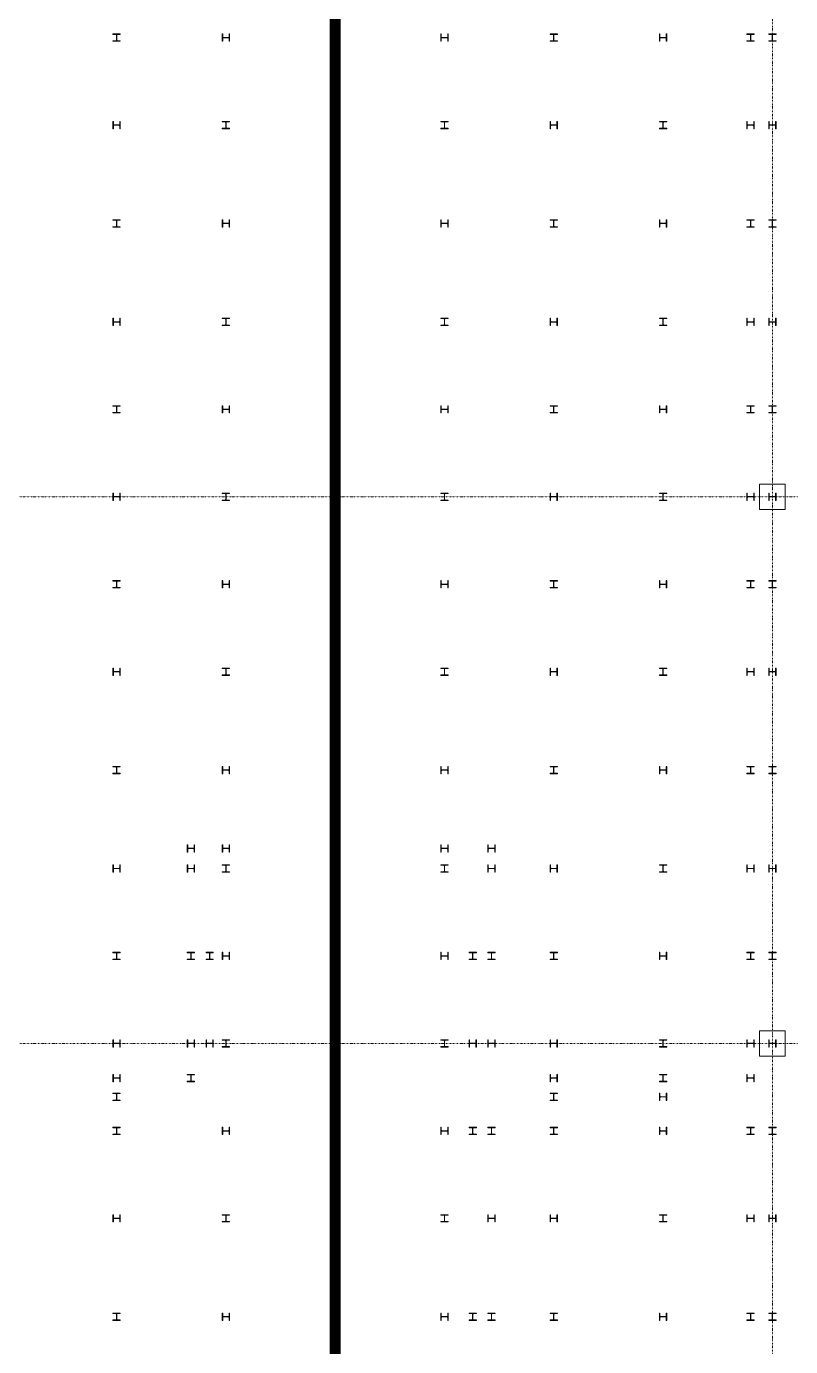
# Model space of a CAD drawing. Extents: x -32000 to 290600, y -111057 to 131250.
# Drawn here: x 130725 to 151700, y 6681 to 42908 of the extents above; entities that cross this region are included whole.
import ezdxf

# ---------------------------------------------------------------- set-up
doc = ezdxf.new("R2010")
doc.units = 0
doc.header["$LTSCALE"] = 5
doc.linetypes.add('DIVIDE', pattern=[1.25, 0.5, -0.25, 0, -0.25, 0, -0.25])
doc.linetypes.add('H12PL2$0$JJP_三點線', pattern=[0.9, 0.3, -0.15, 0, -0.15, 0, -0.15, 0, -0.15])
for name, color, linetype in [('area code', 5, 'Continuous'), ('H12PL2$0$S-COL', 252, 'Continuous'), ('H12PL2$0$S-GRID', 252, 'Continuous')]:
    doc.layers.add(name, color=color, linetype=linetype)

# ---------------------------------------------------------------- blocks, each defined once
blk = doc.blocks.new('H12PL2')
at = {"layer": 'H12PL2$0$S-COL', "lineweight": 0, "flags": 128}
for points in [[(133300, 42500), (133300, 42512), (133217, 42512, -0.41421356), (133204, 42525), (133204, 42675, -0.41421356), (133217, 42688), (133300, 42688), (133300, 42700), (133100, 42700), (133100, 42688), (133183, 42688, -0.41421356), (133196, 42675), (133196, 42525, -0.41421356), (133183, 42512), (133100, 42512), (133100, 42500)], [(136300, 42700), (136288, 42700), (136288, 42617, -0.41421356), (136275, 42604), (136125, 42604, -0.41421356), (136112, 42617), (136112, 42700), (136100, 42700), (136100, 42500), (136112, 42500), (136112, 42583, -0.41421356), (136125, 42596), (136275, 42596, -0.41421356), (136288, 42583), (136288, 42500), (136300, 42500)], [(139300, 42500), (139300, 42512), (139217, 42512, -0.41421356), (139204, 42525), (139204, 42675, -0.41421356), (139217, 42688), (139300, 42688), (139300, 42700), (139100, 42700), (139100, 42688), (139183, 42688, -0.41421356), (139196, 42675), (139196, 42525, -0.41421356), (139183, 42512), (139100, 42512), (139100, 42500)], [(142100, 42700), (142112, 42700), (142112, 42617, 0.41421356), (142125, 42604), (142275, 42604, 0.41421356), (142288, 42617), (142288, 42700), (142300, 42700), (142300, 42500), (142288, 42500), (142288, 42583, 0.41421356), (142275, 42596), (142125, 42596, 0.41421356), (142112, 42583), (142112, 42500), (142100, 42500)], [(145100, 42500), (145100, 42512), (145183, 42512, 0.41421356), (145196, 42525), (145196, 42675, 0.41421356), (145183, 42688), (145100, 42688), (145100, 42700), (145300, 42700), (145300, 42688), (145217, 42688, 0.41421356), (145204, 42675), (145204, 42525, 0.41421356), (145217, 42512), (145300, 42512), (145300, 42500)], [(148100, 42700), (148112, 42700), (148112, 42617, 0.41421356), (148125, 42604), (148275, 42604, 0.41421356), (148288, 42617), (148288, 42700), (148300, 42700), (148300, 42500), (148288, 42500), (148288, 42583, 0.41421356), (148275, 42596), (148125, 42596, 0.41421356), (148112, 42583), (148112, 42500), (148100, 42500)], [(150500, 42500), (150500, 42512), (150583, 42512, 0.41421356), (150596, 42525), (150596, 42675, 0.41421356), (150583, 42688), (150500, 42688), (150500, 42700), (150700, 42700), (150700, 42688), (150617, 42688, 0.41421356), (150604, 42675), (150604, 42525, 0.41421356), (150617, 42512), (150700, 42512), (150700, 42500)], [(151100, 42500), (151100, 42512), (151183, 42512, 0.41421356), (151196, 42525), (151196, 42675, 0.41421356), (151183, 42688), (151100, 42688), (151100, 42700), (151300, 42700), (151300, 42688), (151217, 42688, 0.41421356), (151204, 42675), (151204, 42525, 0.41421356), (151217, 42512), (151300, 42512), (151300, 42500)], [(133300, 40300), (133288, 40300), (133288, 40217, -0.41421356), (133275, 40204), (133125, 40204, -0.41421356), (133112, 40217), (133112, 40300), (133100, 40300), (133100, 40100), (133112, 40100), (133112, 40183, -0.41421356), (133125, 40196), (133275, 40196, -0.41421356), (133288, 40183), (133288, 40100), (133300, 40100)], [(136300, 40100), (136300, 40112), (136217, 40112, -0.41421356), (136204, 40125), (136204, 40275, -0.41421356), (136217, 40288), (136300, 40288), (136300, 40300), (136100, 40300), (136100, 40288), (136183, 40288, -0.41421356), (136196, 40275), (136196, 40125, -0.41421356), (136183, 40112), (136100, 40112), (136100, 40100)], [(139300, 40300), (139288, 40300), (139288, 40217, -0.41421356), (139275, 40204), (139125, 40204, -0.41421356), (139112, 40217), (139112, 40300), (139100, 40300), (139100, 40100), (139112, 40100), (139112, 40183, -0.41421356), (139125, 40196), (139275, 40196, -0.41421356), (139288, 40183), (139288, 40100), (139300, 40100)], [(142100, 40100), (142100, 40112), (142183, 40112, 0.41421356), (142196, 40125), (142196, 40275, 0.41421356), (142183, 40288), (142100, 40288), (142100, 40300), (142300, 40300), (142300, 40288), (142217, 40288, 0.41421356), (142204, 40275), (142204, 40125, 0.41421356), (142217, 40112), (142300, 40112), (142300, 40100)], [(145100, 40300), (145112, 40300), (145112, 40217, 0.41421356), (145125, 40204), (145275, 40204, 0.41421356), (145288, 40217), (145288, 40300), (145300, 40300), (145300, 40100), (145288, 40100), (145288, 40183, 0.41421356), (145275, 40196), (145125, 40196, 0.41421356), (145112, 40183), (145112, 40100), (145100, 40100)], [(148100, 40100), (148100, 40112), (148183, 40112, 0.41421356), (148196, 40125), (148196, 40275, 0.41421356), (148183, 40288), (148100, 40288), (148100, 40300), (148300, 40300), (148300, 40288), (148217, 40288, 0.41421356), (148204, 40275), (148204, 40125, 0.41421356), (148217, 40112), (148300, 40112), (148300, 40100)], [(150500, 40300), (150512, 40300), (150512, 40217, 0.41421356), (150525, 40204), (150675, 40204, 0.41421356), (150688, 40217), (150688, 40300), (150700, 40300), (150700, 40100), (150688, 40100), (150688, 40183, 0.41421356), (150675, 40196), (150525, 40196, 0.41421356), (150512, 40183), (150512, 40100), (150500, 40100)], [(151100, 40300), (151112, 40300), (151112, 40217, 0.41421356), (151125, 40204), (151275, 40204, 0.41421356), (151288, 40217), (151288, 40300), (151300, 40300), (151300, 40100), (151288, 40100), (151288, 40183, 0.41421356), (151275, 40196), (151125, 40196, 0.41421356), (151112, 40183), (151112, 40100), (151100, 40100)], [(133300, 37400), (133300, 37412), (133217, 37412, -0.41421356), (133204, 37425), (133204, 37575, -0.41421356), (133217, 37588), (133300, 37588), (133300, 37600), (133100, 37600), (133100, 37588), (133183, 37588, -0.41421356), (133196, 37575), (133196, 37425, -0.41421356), (133183, 37412), (133100, 37412), (133100, 37400)], [(136300, 37600), (136288, 37600), (136288, 37517, -0.41421356), (136275, 37504), (136125, 37504, -0.41421356), (136112, 37517), (136112, 37600), (136100, 37600), (136100, 37400), (136112, 37400), (136112, 37483, -0.41421356), (136125, 37496), (136275, 37496, -0.41421356), (136288, 37483), (136288, 37400), (136300, 37400)], [(139300, 37400), (139300, 37412), (139217, 37412, -0.41421356), (139204, 37425), (139204, 37575, -0.41421356), (139217, 37588), (139300, 37588), (139300, 37600), (139100, 37600), (139100, 37588), (139183, 37588, -0.41421356), (139196, 37575), (139196, 37425, -0.41421356), (139183, 37412), (139100, 37412), (139100, 37400)], [(142100, 37600), (142112, 37600), (142112, 37517, 0.41421356), (142125, 37504), (142275, 37504, 0.41421356), (142288, 37517), (142288, 37600), (142300, 37600), (142300, 37400), (142288, 37400), (142288, 37483, 0.41421356), (142275, 37496), (142125, 37496, 0.41421356), (142112, 37483), (142112, 37400), (142100, 37400)], [(145100, 37400), (145100, 37412), (145183, 37412, 0.41421356), (145196, 37425), (145196, 37575, 0.41421356), (145183, 37588), (145100, 37588), (145100, 37600), (145300, 37600), (145300, 37588), (145217, 37588, 0.41421356), (145204, 37575), (145204, 37425, 0.41421356), (145217, 37412), (145300, 37412), (145300, 37400)], [(148100, 37600), (148112, 37600), (148112, 37517, 0.41421356), (148125, 37504), (148275, 37504, 0.41421356), (148288, 37517), (148288, 37600), (148300, 37600), (148300, 37400), (148288, 37400), (148288, 37483, 0.41421356), (148275, 37496), (148125, 37496, 0.41421356), (148112, 37483), (148112, 37400), (148100, 37400)], [(150500, 37400), (150500, 37412), (150583, 37412, 0.41421356), (150596, 37425), (150596, 37575, 0.41421356), (150583, 37588), (150500, 37588), (150500, 37600), (150700, 37600), (150700, 37588), (150617, 37588, 0.41421356), (150604, 37575), (150604, 37425, 0.41421356), (150617, 37412), (150700, 37412), (150700, 37400)], [(151100, 37400), (151100, 37412), (151183, 37412, 0.41421356), (151196, 37425), (151196, 37575, 0.41421356), (151183, 37588), (151100, 37588), (151100, 37600), (151300, 37600), (151300, 37588), (151217, 37588, 0.41421356), (151204, 37575), (151204, 37425, 0.41421356), (151217, 37412), (151300, 37412), (151300, 37400)], [(133300, 34900), (133288, 34900), (133288, 34817, -0.41421356), (133275, 34804), (133125, 34804, -0.41421356), (133112, 34817), (133112, 34900), (133100, 34900), (133100, 34700), (133112, 34700), (133112, 34783, -0.41421356), (133125, 34796), (133275, 34796, -0.41421356), (133288, 34783), (133288, 34700), (133300, 34700)], [(136300, 34700), (136300, 34712), (136217, 34712, -0.41421356), (136204, 34725), (136204, 34875, -0.41421356), (136217, 34888), (136300, 34888), (136300, 34900), (136100, 34900), (136100, 34888), (136183, 34888, -0.41421356), (136196, 34875), (136196, 34725, -0.41421356), (136183, 34712), (136100, 34712), (136100, 34700)], [(139300, 34900), (139288, 34900), (139288, 34817, -0.41421356), (139275, 34804), (139125, 34804, -0.41421356), (139112, 34817), (139112, 34900), (139100, 34900), (139100, 34700), (139112, 34700), (139112, 34783, -0.41421356), (139125, 34796), (139275, 34796, -0.41421356), (139288, 34783), (139288, 34700), (139300, 34700)], [(142100, 34700), (142100, 34712), (142183, 34712, 0.41421356), (142196, 34725), (142196, 34875, 0.41421356), (142183, 34888), (142100, 34888), (142100, 34900), (142300, 34900), (142300, 34888), (142217, 34888, 0.41421356), (142204, 34875), (142204, 34725, 0.41421356), (142217, 34712), (142300, 34712), (142300, 34700)], [(145100, 34900), (145112, 34900), (145112, 34817, 0.41421356), (145125, 34804), (145275, 34804, 0.41421356), (145288, 34817), (145288, 34900), (145300, 34900), (145300, 34700), (145288, 34700), (145288, 34783, 0.41421356), (145275, 34796), (145125, 34796, 0.41421356), (145112, 34783), (145112, 34700), (145100, 34700)], [(148100, 34700), (148100, 34712), (148183, 34712, 0.41421356), (148196, 34725), (148196, 34875, 0.41421356), (148183, 34888), (148100, 34888), (148100, 34900), (148300, 34900), (148300, 34888), (148217, 34888, 0.41421356), (148204, 34875), (148204, 34725, 0.41421356), (148217, 34712), (148300, 34712), (148300, 34700)], [(150500, 34900), (150512, 34900), (150512, 34817, 0.41421356), (150525, 34804), (150675, 34804, 0.41421356), (150688, 34817), (150688, 34900), (150700, 34900), (150700, 34700), (150688, 34700), (150688, 34783, 0.41421356), (150675, 34796), (150525, 34796, 0.41421356), (150512, 34783), (150512, 34700), (150500, 34700)], [(151100, 34900), (151112, 34900), (151112, 34817, 0.41421356), (151125, 34804), (151275, 34804, 0.41421356), (151288, 34817), (151288, 34900), (151300, 34900), (151300, 34700), (151288, 34700), (151288, 34783, 0.41421356), (151275, 34796), (151125, 34796, 0.41421356), (151112, 34783), (151112, 34700), (151100, 34700)], [(133300, 32300), (133300, 32312), (133217, 32312, -0.41421356), (133204, 32325), (133204, 32475, -0.41421356), (133217, 32488), (133300, 32488), (133300, 32500), (133100, 32500), (133100, 32488), (133183, 32488, -0.41421356), (133196, 32475), (133196, 32325, -0.41421356), (133183, 32312), (133100, 32312), (133100, 32300)], [(136300, 32500), (136288, 32500), (136288, 32417, -0.41421356), (136275, 32404), (136125, 32404, -0.41421356), (136112, 32417), (136112, 32500), (136100, 32500), (136100, 32300), (136112, 32300), (136112, 32383, -0.41421356), (136125, 32396), (136275, 32396, -0.41421356), (136288, 32383), (136288, 32300), (136300, 32300)], [(139300, 32300), (139300, 32312), (139217, 32312, -0.41421356), (139204, 32325), (139204, 32475, -0.41421356), (139217, 32488), (139300, 32488), (139300, 32500), (139100, 32500), (139100, 32488), (139183, 32488, -0.41421356), (139196, 32475), (139196, 32325, -0.41421356), (139183, 32312), (139100, 32312), (139100, 32300)], [(142100, 32500), (142112, 32500), (142112, 32417, 0.41421356), (142125, 32404), (142275, 32404, 0.41421356), (142288, 32417), (142288, 32500), (142300, 32500), (142300, 32300), (142288, 32300), (142288, 32383, 0.41421356), (142275, 32396), (142125, 32396, 0.41421356), (142112, 32383), (142112, 32300), (142100, 32300)], [(145100, 32300), (145100, 32312), (145183, 32312, 0.41421356), (145196, 32325), (145196, 32475, 0.41421356), (145183, 32488), (145100, 32488), (145100, 32500), (145300, 32500), (145300, 32488), (145217, 32488, 0.41421356), (145204, 32475), (145204, 32325, 0.41421356), (145217, 32312), (145300, 32312), (145300, 32300)], [(148100, 32500), (148112, 32500), (148112, 32417, 0.41421356), (148125, 32404), (148275, 32404, 0.41421356), (148288, 32417), (148288, 32500), (148300, 32500), (148300, 32300), (148288, 32300), (148288, 32383, 0.41421356), (148275, 32396), (148125, 32396, 0.41421356), (148112, 32383), (148112, 32300), (148100, 32300)], [(150500, 32300), (150500, 32312), (150583, 32312, 0.41421356), (150596, 32325), (150596, 32475, 0.41421356), (150583, 32488), (150500, 32488), (150500, 32500), (150700, 32500), (150700, 32488), (150617, 32488, 0.41421356), (150604, 32475), (150604, 32325, 0.41421356), (150617, 32312), (150700, 32312), (150700, 32300)], [(151100, 32300), (151100, 32312), (151183, 32312, 0.41421356), (151196, 32325), (151196, 32475, 0.41421356), (151183, 32488), (151100, 32488), (151100, 32500), (151300, 32500), (151300, 32488), (151217, 32488, 0.41421356), (151204, 32475), (151204, 32325, 0.41421356), (151217, 32312), (151300, 32312), (151300, 32300)], [(133300, 30100), (133288, 30100), (133288, 30017, -0.41421356), (133275, 30004), (133125, 30004, -0.41421356), (133112, 30017), (133112, 30100), (133100, 30100), (133100, 29900), (133112, 29900), (133112, 29983, -0.41421356), (133125, 29996), (133275, 29996, -0.41421356), (133288, 29983), (133288, 29900), (133300, 29900)], [(136300, 29900), (136300, 29912), (136217, 29912, -0.41421356), (136204, 29925), (136204, 30075, -0.41421356), (136217, 30088), (136300, 30088), (136300, 30100), (136100, 30100), (136100, 30088), (136183, 30088, -0.41421356), (136196, 30075), (136196, 29925, -0.41421356), (136183, 29912), (136100, 29912), (136100, 29900)], [(139300, 30100), (139288, 30100), (139288, 30017, -0.41421356), (139275, 30004), (139125, 30004, -0.41421356), (139112, 30017), (139112, 30100), (139100, 30100), (139100, 29900), (139112, 29900), (139112, 29983, -0.41421356), (139125, 29996), (139275, 29996, -0.41421356), (139288, 29983), (139288, 29900), (139300, 29900)], [(142100, 29900), (142100, 29912), (142183, 29912, 0.41421356), (142196, 29925), (142196, 30075, 0.41421356), (142183, 30088), (142100, 30088), (142100, 30100), (142300, 30100), (142300, 30088), (142217, 30088, 0.41421356), (142204, 30075), (142204, 29925, 0.41421356), (142217, 29912), (142300, 29912), (142300, 29900)], [(145100, 30100), (145112, 30100), (145112, 30017, 0.41421356), (145125, 30004), (145275, 30004, 0.41421356), (145288, 30017), (145288, 30100), (145300, 30100), (145300, 29900), (145288, 29900), (145288, 29983, 0.41421356), (145275, 29996), (145125, 29996, 0.41421356), (145112, 29983), (145112, 29900), (145100, 29900)], [(148100, 29900), (148100, 29912), (148183, 29912, 0.41421356), (148196, 29925), (148196, 30075, 0.41421356), (148183, 30088), (148100, 30088), (148100, 30100), (148300, 30100), (148300, 30088), (148217, 30088, 0.41421356), (148204, 30075), (148204, 29925, 0.41421356), (148217, 29912), (148300, 29912), (148300, 29900)], [(150500, 30100), (150512, 30100), (150512, 30017, 0.41421356), (150525, 30004), (150675, 30004, 0.41421356), (150688, 30017), (150688, 30100), (150700, 30100), (150700, 29900), (150688, 29900), (150688, 29983, 0.41421356), (150675, 29996), (150525, 29996, 0.41421356), (150512, 29983), (150512, 29900), (150500, 29900)], [(151100, 30100), (151112, 30100), (151112, 30017, 0.41421356), (151125, 30004), (151275, 30004, 0.41421356), (151288, 30017), (151288, 30100), (151300, 30100), (151300, 29900), (151288, 29900), (151288, 29983, 0.41421356), (151275, 29996), (151125, 29996, 0.41421356), (151112, 29983), (151112, 29900), (151100, 29900)], [(133300, 27500), (133300, 27512), (133217, 27512, -0.41421356), (133204, 27525), (133204, 27675, -0.41421356), (133217, 27688), (133300, 27688), (133300, 27700), (133100, 27700), (133100, 27688), (133183, 27688, -0.41421356), (133196, 27675), (133196, 27525, -0.41421356), (133183, 27512), (133100, 27512), (133100, 27500)], [(136300, 27700), (136288, 27700), (136288, 27617, -0.41421356), (136275, 27604), (136125, 27604, -0.41421356), (136112, 27617), (136112, 27700), (136100, 27700), (136100, 27500), (136112, 27500), (136112, 27583, -0.41421356), (136125, 27596), (136275, 27596, -0.41421356), (136288, 27583), (136288, 27500), (136300, 27500)], [(139300, 27500), (139300, 27512), (139217, 27512, -0.41421356), (139204, 27525), (139204, 27675, -0.41421356), (139217, 27688), (139300, 27688), (139300, 27700), (139100, 27700), (139100, 27688), (139183, 27688, -0.41421356), (139196, 27675), (139196, 27525, -0.41421356), (139183, 27512), (139100, 27512), (139100, 27500)], [(142100, 27700), (142112, 27700), (142112, 27617, 0.41421356), (142125, 27604), (142275, 27604, 0.41421356), (142288, 27617), (142288, 27700), (142300, 27700), (142300, 27500), (142288, 27500), (142288, 27583, 0.41421356), (142275, 27596), (142125, 27596, 0.41421356), (142112, 27583), (142112, 27500), (142100, 27500)], [(145100, 27500), (145100, 27512), (145183, 27512, 0.41421356), (145196, 27525), (145196, 27675, 0.41421356), (145183, 27688), (145100, 27688), (145100, 27700), (145300, 27700), (145300, 27688), (145217, 27688, 0.41421356), (145204, 27675), (145204, 27525, 0.41421356), (145217, 27512), (145300, 27512), (145300, 27500)], [(148100, 27700), (148112, 27700), (148112, 27617, 0.41421356), (148125, 27604), (148275, 27604, 0.41421356), (148288, 27617), (148288, 27700), (148300, 27700), (148300, 27500), (148288, 27500), (148288, 27583, 0.41421356), (148275, 27596), (148125, 27596, 0.41421356), (148112, 27583), (148112, 27500), (148100, 27500)], [(150500, 27500), (150500, 27512), (150583, 27512, 0.41421356), (150596, 27525), (150596, 27675, 0.41421356), (150583, 27688), (150500, 27688), (150500, 27700), (150700, 27700), (150700, 27688), (150617, 27688, 0.41421356), (150604, 27675), (150604, 27525, 0.41421356), (150617, 27512), (150700, 27512), (150700, 27500)], [(151100, 27500), (151100, 27512), (151183, 27512, 0.41421356), (151196, 27525), (151196, 27675, 0.41421356), (151183, 27688), (151100, 27688), (151100, 27700), (151300, 27700), (151300, 27688), (151217, 27688, 0.41421356), (151204, 27675), (151204, 27525, 0.41421356), (151217, 27512), (151300, 27512), (151300, 27500)], [(133300, 25300), (133288, 25300), (133288, 25217, -0.41421356), (133275, 25204), (133125, 25204, -0.41421356), (133112, 25217), (133112, 25300), (133100, 25300), (133100, 25100), (133112, 25100), (133112, 25183, -0.41421356), (133125, 25196), (133275, 25196, -0.41421356), (133288, 25183), (133288, 25100), (133300, 25100)], [(136300, 25100), (136300, 25112), (136217, 25112, -0.41421356), (136204, 25125), (136204, 25275, -0.41421356), (136217, 25288), (136300, 25288), (136300, 25300), (136100, 25300), (136100, 25288), (136183, 25288, -0.41421356), (136196, 25275), (136196, 25125, -0.41421356), (136183, 25112), (136100, 25112), (136100, 25100)], [(139300, 25300), (139288, 25300), (139288, 25217, -0.41421356), (139275, 25204), (139125, 25204, -0.41421356), (139112, 25217), (139112, 25300), (139100, 25300), (139100, 25100), (139112, 25100), (139112, 25183, -0.41421356), (139125, 25196), (139275, 25196, -0.41421356), (139288, 25183), (139288, 25100), (139300, 25100)], [(142100, 25100), (142100, 25112), (142183, 25112, 0.41421356), (142196, 25125), (142196, 25275, 0.41421356), (142183, 25288), (142100, 25288), (142100, 25300), (142300, 25300), (142300, 25288), (142217, 25288, 0.41421356), (142204, 25275), (142204, 25125, 0.41421356), (142217, 25112), (142300, 25112), (142300, 25100)], [(145100, 25300), (145112, 25300), (145112, 25217, 0.41421356), (145125, 25204), (145275, 25204, 0.41421356), (145288, 25217), (145288, 25300), (145300, 25300), (145300, 25100), (145288, 25100), (145288, 25183, 0.41421356), (145275, 25196), (145125, 25196, 0.41421356), (145112, 25183), (145112, 25100), (145100, 25100)], [(148100, 25100), (148100, 25112), (148183, 25112, 0.41421356), (148196, 25125), (148196, 25275, 0.41421356), (148183, 25288), (148100, 25288), (148100, 25300), (148300, 25300), (148300, 25288), (148217, 25288, 0.41421356), (148204, 25275), (148204, 25125, 0.41421356), (148217, 25112), (148300, 25112), (148300, 25100)], [(150500, 25300), (150512, 25300), (150512, 25217, 0.41421356), (150525, 25204), (150675, 25204, 0.41421356), (150688, 25217), (150688, 25300), (150700, 25300), (150700, 25100), (150688, 25100), (150688, 25183, 0.41421356), (150675, 25196), (150525, 25196, 0.41421356), (150512, 25183), (150512, 25100), (150500, 25100)], [(151100, 25300), (151112, 25300), (151112, 25217, 0.41421356), (151125, 25204), (151275, 25204, 0.41421356), (151288, 25217), (151288, 25300), (151300, 25300), (151300, 25100), (151288, 25100), (151288, 25183, 0.41421356), (151275, 25196), (151125, 25196, 0.41421356), (151112, 25183), (151112, 25100), (151100, 25100)], [(133300, 22400), (133300, 22412), (133217, 22412, -0.41421356), (133204, 22425), (133204, 22575, -0.41421356), (133217, 22588), (133300, 22588), (133300, 22600), (133100, 22600), (133100, 22588), (133183, 22588, -0.41421356), (133196, 22575), (133196, 22425, -0.41421356), (133183, 22412), (133100, 22412), (133100, 22400)], [(136300, 22600), (136288, 22600), (136288, 22517, -0.41421356), (136275, 22504), (136125, 22504, -0.41421356), (136112, 22517), (136112, 22600), (136100, 22600), (136100, 22400), (136112, 22400), (136112, 22483, -0.41421356), (136125, 22496), (136275, 22496, -0.41421356), (136288, 22483), (136288, 22400), (136300, 22400)], [(139300, 22400), (139300, 22412), (139217, 22412, -0.41421356), (139204, 22425), (139204, 22575, -0.41421356), (139217, 22588), (139300, 22588), (139300, 22600), (139100, 22600), (139100, 22588), (139183, 22588, -0.41421356), (139196, 22575), (139196, 22425, -0.41421356), (139183, 22412), (139100, 22412), (139100, 22400)], [(142100, 22600), (142112, 22600), (142112, 22517, 0.41421356), (142125, 22504), (142275, 22504, 0.41421356), (142288, 22517), (142288, 22600), (142300, 22600), (142300, 22400), (142288, 22400), (142288, 22483, 0.41421356), (142275, 22496), (142125, 22496, 0.41421356), (142112, 22483), (142112, 22400), (142100, 22400)], [(145100, 22400), (145100, 22412), (145183, 22412, 0.41421356), (145196, 22425), (145196, 22575, 0.41421356), (145183, 22588), (145100, 22588), (145100, 22600), (145300, 22600), (145300, 22588), (145217, 22588, 0.41421356), (145204, 22575), (145204, 22425, 0.41421356), (145217, 22412), (145300, 22412), (145300, 22400)], [(148100, 22600), (148112, 22600), (148112, 22517, 0.41421356), (148125, 22504), (148275, 22504, 0.41421356), (148288, 22517), (148288, 22600), (148300, 22600), (148300, 22400), (148288, 22400), (148288, 22483, 0.41421356), (148275, 22496), (148125, 22496, 0.41421356), (148112, 22483), (148112, 22400), (148100, 22400)], [(150500, 22400), (150500, 22412), (150583, 22412, 0.41421356), (150596, 22425), (150596, 22575, 0.41421356), (150583, 22588), (150500, 22588), (150500, 22600), (150700, 22600), (150700, 22588), (150617, 22588, 0.41421356), (150604, 22575), (150604, 22425, 0.41421356), (150617, 22412), (150700, 22412), (150700, 22400)], [(151100, 22400), (151100, 22412), (151183, 22412, 0.41421356), (151196, 22425), (151196, 22575, 0.41421356), (151183, 22588), (151100, 22588), (151100, 22600), (151300, 22600), (151300, 22588), (151217, 22588, 0.41421356), (151204, 22575), (151204, 22425, 0.41421356), (151217, 22412), (151300, 22412), (151300, 22400)], [(135340, 20450), (135328, 20450), (135328, 20367, -0.41421356), (135315, 20354), (135165, 20354, -0.41421356), (135152, 20367), (135152, 20450), (135140, 20450), (135140, 20250), (135152, 20250), (135152, 20333, -0.41421356), (135165, 20346), (135315, 20346, -0.41421356), (135328, 20333), (135328, 20250), (135340, 20250)], [(136300, 20450), (136288, 20450), (136288, 20367, -0.41421356), (136275, 20354), (136125, 20354, -0.41421356), (136112, 20367), (136112, 20450), (136100, 20450), (136100, 20250), (136112, 20250), (136112, 20333, -0.41421356), (136125, 20346), (136275, 20346, -0.41421356), (136288, 20333), (136288, 20250), (136300, 20250)], [(139300, 20250), (139300, 20262), (139217, 20262, -0.41421356), (139204, 20275), (139204, 20425, -0.41421356), (139217, 20438), (139300, 20438), (139300, 20450), (139100, 20450), (139100, 20438), (139183, 20438, -0.41421356), (139196, 20425), (139196, 20275, -0.41421356), (139183, 20262), (139100, 20262), (139100, 20250)], [(142100, 20450), (142112, 20450), (142112, 20367, 0.41421356), (142125, 20354), (142275, 20354, 0.41421356), (142288, 20367), (142288, 20450), (142300, 20450), (142300, 20250), (142288, 20250), (142288, 20333, 0.41421356), (142275, 20346), (142125, 20346, 0.41421356), (142112, 20333), (142112, 20250), (142100, 20250)], [(143390, 20450), (143402, 20450), (143402, 20367, 0.41421356), (143415, 20354), (143565, 20354, 0.41421356), (143578, 20367), (143578, 20450), (143590, 20450), (143590, 20250), (143578, 20250), (143578, 20333, 0.41421356), (143565, 20346), (143415, 20346, 0.41421356), (143402, 20333), (143402, 20250), (143390, 20250)], [(133300, 19900), (133288, 19900), (133288, 19817, -0.41421356), (133275, 19804), (133125, 19804, -0.41421356), (133112, 19817), (133112, 19900), (133100, 19900), (133100, 19700), (133112, 19700), (133112, 19783, -0.41421356), (133125, 19796), (133275, 19796, -0.41421356), (133288, 19783), (133288, 19700), (133300, 19700)], [(135340, 19900), (135328, 19900), (135328, 19817, -0.41421356), (135315, 19804), (135165, 19804, -0.41421356), (135152, 19817), (135152, 19900), (135140, 19900), (135140, 19700), (135152, 19700), (135152, 19783, -0.41421356), (135165, 19796), (135315, 19796, -0.41421356), (135328, 19783), (135328, 19700), (135340, 19700)], [(136300, 19700), (136300, 19712), (136217, 19712, -0.41421356), (136204, 19725), (136204, 19875, -0.41421356), (136217, 19888), (136300, 19888), (136300, 19900), (136100, 19900), (136100, 19888), (136183, 19888, -0.41421356), (136196, 19875), (136196, 19725, -0.41421356), (136183, 19712), (136100, 19712), (136100, 19700)], [(139300, 19900), (139288, 19900), (139288, 19817, -0.41421356), (139275, 19804), (139125, 19804, -0.41421356), (139112, 19817), (139112, 19900), (139100, 19900), (139100, 19700), (139112, 19700), (139112, 19783, -0.41421356), (139125, 19796), (139275, 19796, -0.41421356), (139288, 19783), (139288, 19700), (139300, 19700)], [(142100, 19700), (142100, 19712), (142183, 19712, 0.41421356), (142196, 19725), (142196, 19875, 0.41421356), (142183, 19888), (142100, 19888), (142100, 19900), (142300, 19900), (142300, 19888), (142217, 19888, 0.41421356), (142204, 19875), (142204, 19725, 0.41421356), (142217, 19712), (142300, 19712), (142300, 19700)], [(143390, 19900), (143402, 19900), (143402, 19817, 0.41421356), (143415, 19804), (143565, 19804, 0.41421356), (143578, 19817), (143578, 19900), (143590, 19900), (143590, 19700), (143578, 19700), (143578, 19783, 0.41421356), (143565, 19796), (143415, 19796, 0.41421356), (143402, 19783), (143402, 19700), (143390, 19700)], [(145100, 19900), (145112, 19900), (145112, 19817, 0.41421356), (145125, 19804), (145275, 19804, 0.41421356), (145288, 19817), (145288, 19900), (145300, 19900), (145300, 19700), (145288, 19700), (145288, 19783, 0.41421356), (145275, 19796), (145125, 19796, 0.41421356), (145112, 19783), (145112, 19700), (145100, 19700)], [(148100, 19700), (148100, 19712), (148183, 19712, 0.41421356), (148196, 19725), (148196, 19875, 0.41421356), (148183, 19888), (148100, 19888), (148100, 19900), (148300, 19900), (148300, 19888), (148217, 19888, 0.41421356), (148204, 19875), (148204, 19725, 0.41421356), (148217, 19712), (148300, 19712), (148300, 19700)], [(150500, 19900), (150512, 19900), (150512, 19817, 0.41421356), (150525, 19804), (150675, 19804, 0.41421356), (150688, 19817), (150688, 19900), (150700, 19900), (150700, 19700), (150688, 19700), (150688, 19783, 0.41421356), (150675, 19796), (150525, 19796, 0.41421356), (150512, 19783), (150512, 19700), (150500, 19700)], [(151100, 19900), (151112, 19900), (151112, 19817, 0.41421356), (151125, 19804), (151275, 19804, 0.41421356), (151288, 19817), (151288, 19900), (151300, 19900), (151300, 19700), (151288, 19700), (151288, 19783, 0.41421356), (151275, 19796), (151125, 19796, 0.41421356), (151112, 19783), (151112, 19700), (151100, 19700)], [(133300, 17300), (133300, 17312), (133217, 17312, -0.41421356), (133204, 17325), (133204, 17475, -0.41421356), (133217, 17488), (133300, 17488), (133300, 17500), (133100, 17500), (133100, 17488), (133183, 17488, -0.41421356), (133196, 17475), (133196, 17325, -0.41421356), (133183, 17312), (133100, 17312), (133100, 17300)], [(135340, 17300), (135340, 17312), (135257, 17312, -0.41421356), (135244, 17325), (135244, 17475, -0.41421356), (135257, 17488), (135340, 17488), (135340, 17500), (135140, 17500), (135140, 17488), (135223, 17488, -0.41421356), (135236, 17475), (135236, 17325, -0.41421356), (135223, 17312), (135140, 17312), (135140, 17300)], [(135855, 17300), (135855, 17312), (135772, 17312, -0.41421356), (135759, 17325), (135759, 17475, -0.41421356), (135772, 17488), (135855, 17488), (135855, 17500), (135655, 17500), (135655, 17488), (135738, 17488, -0.41421356), (135751, 17475), (135751, 17325, -0.41421356), (135738, 17312), (135655, 17312), (135655, 17300)], [(136300, 17500), (136288, 17500), (136288, 17417, -0.41421356), (136275, 17404), (136125, 17404, -0.41421356), (136112, 17417), (136112, 17500), (136100, 17500), (136100, 17300), (136112, 17300), (136112, 17383, -0.41421356), (136125, 17396), (136275, 17396, -0.41421356), (136288, 17383), (136288, 17300), (136300, 17300)], [(139300, 17300), (139300, 17312), (139217, 17312, -0.41421356), (139204, 17325), (139204, 17475, -0.41421356), (139217, 17488), (139300, 17488), (139300, 17500), (139100, 17500), (139100, 17488), (139183, 17488, -0.41421356), (139196, 17475), (139196, 17325, -0.41421356), (139183, 17312), (139100, 17312), (139100, 17300)], [(142100, 17500), (142112, 17500), (142112, 17417, 0.41421356), (142125, 17404), (142275, 17404, 0.41421356), (142288, 17417), (142288, 17500), (142300, 17500), (142300, 17300), (142288, 17300), (142288, 17383, 0.41421356), (142275, 17396), (142125, 17396, 0.41421356), (142112, 17383), (142112, 17300), (142100, 17300)], [(142875, 17300), (142875, 17312), (142958, 17312, 0.41421356), (142971, 17325), (142971, 17475, 0.41421356), (142958, 17488), (142875, 17488), (142875, 17500), (143075, 17500), (143075, 17488), (142992, 17488, 0.41421356), (142979, 17475), (142979, 17325, 0.41421356), (142992, 17312), (143075, 17312), (143075, 17300)], [(143390, 17300), (143390, 17312), (143473, 17312, 0.41421356), (143486, 17325), (143486, 17475, 0.41421356), (143473, 17488), (143390, 17488), (143390, 17500), (143590, 17500), (143590, 17488), (143507, 17488, 0.41421356), (143494, 17475), (143494, 17325, 0.41421356), (143507, 17312), (143590, 17312), (143590, 17300)], [(145100, 17300), (145100, 17312), (145183, 17312, 0.41421356), (145196, 17325), (145196, 17475, 0.41421356), (145183, 17488), (145100, 17488), (145100, 17500), (145300, 17500), (145300, 17488), (145217, 17488, 0.41421356), (145204, 17475), (145204, 17325, 0.41421356), (145217, 17312), (145300, 17312), (145300, 17300)], [(148100, 17500), (148112, 17500), (148112, 17417, 0.41421356), (148125, 17404), (148275, 17404, 0.41421356), (148288, 17417), (148288, 17500), (148300, 17500), (148300, 17300), (148288, 17300), (148288, 17383, 0.41421356), (148275, 17396), (148125, 17396, 0.41421356), (148112, 17383), (148112, 17300), (148100, 17300)], [(150500, 17300), (150500, 17312), (150583, 17312, 0.41421356), (150596, 17325), (150596, 17475, 0.41421356), (150583, 17488), (150500, 17488), (150500, 17500), (150700, 17500), (150700, 17488), (150617, 17488, 0.41421356), (150604, 17475), (150604, 17325, 0.41421356), (150617, 17312), (150700, 17312), (150700, 17300)], [(151100, 17300), (151100, 17312), (151183, 17312, 0.41421356), (151196, 17325), (151196, 17475, 0.41421356), (151183, 17488), (151100, 17488), (151100, 17500), (151300, 17500), (151300, 17488), (151217, 17488, 0.41421356), (151204, 17475), (151204, 17325, 0.41421356), (151217, 17312), (151300, 17312), (151300, 17300)], [(133300, 15100), (133288, 15100), (133288, 15017, -0.41421356), (133275, 15004), (133125, 15004, -0.41421356), (133112, 15017), (133112, 15100), (133100, 15100), (133100, 14900), (133112, 14900), (133112, 14983, -0.41421356), (133125, 14996), (133275, 14996, -0.41421356), (133288, 14983), (133288, 14900), (133300, 14900)], [(135340, 15100), (135328, 15100), (135328, 15017, -0.41421356), (135315, 15004), (135165, 15004, -0.41421356), (135152, 15017), (135152, 15100), (135140, 15100), (135140, 14900), (135152, 14900), (135152, 14983, -0.41421356), (135165, 14996), (135315, 14996, -0.41421356), (135328, 14983), (135328, 14900), (135340, 14900)], [(135855, 15100), (135843, 15100), (135843, 15017, -0.41421356), (135830, 15004), (135680, 15004, -0.41421356), (135667, 15017), (135667, 15100), (135655, 15100), (135655, 14900), (135667, 14900), (135667, 14983, -0.41421356), (135680, 14996), (135830, 14996, -0.41421356), (135843, 14983), (135843, 14900), (135855, 14900)], [(136300, 14900), (136300, 14912), (136217, 14912, -0.41421356), (136204, 14925), (136204, 15075, -0.41421356), (136217, 15088), (136300, 15088), (136300, 15100), (136100, 15100), (136100, 15088), (136183, 15088, -0.41421356), (136196, 15075), (136196, 14925, -0.41421356), (136183, 14912), (136100, 14912), (136100, 14900)], [(139300, 15100), (139288, 15100), (139288, 15017, -0.41421356), (139275, 15004), (139125, 15004, -0.41421356), (139112, 15017), (139112, 15100), (139100, 15100), (139100, 14900), (139112, 14900), (139112, 14983, -0.41421356), (139125, 14996), (139275, 14996, -0.41421356), (139288, 14983), (139288, 14900), (139300, 14900)], [(142100, 14900), (142100, 14912), (142183, 14912, 0.41421356), (142196, 14925), (142196, 15075, 0.41421356), (142183, 15088), (142100, 15088), (142100, 15100), (142300, 15100), (142300, 15088), (142217, 15088, 0.41421356), (142204, 15075), (142204, 14925, 0.41421356), (142217, 14912), (142300, 14912), (142300, 14900)], [(142875, 15100), (142887, 15100), (142887, 15017, 0.41421356), (142900, 15004), (143050, 15004, 0.41421356), (143063, 15017), (143063, 15100), (143075, 15100), (143075, 14900), (143063, 14900), (143063, 14983, 0.41421356), (143050, 14996), (142900, 14996, 0.41421356), (142887, 14983), (142887, 14900), (142875, 14900)], [(143390, 15100), (143402, 15100), (143402, 15017, 0.41421356), (143415, 15004), (143565, 15004, 0.41421356), (143578, 15017), (143578, 15100), (143590, 15100), (143590, 14900), (143578, 14900), (143578, 14983, 0.41421356), (143565, 14996), (143415, 14996, 0.41421356), (143402, 14983), (143402, 14900), (143390, 14900)], [(145100, 15100), (145112, 15100), (145112, 15017, 0.41421356), (145125, 15004), (145275, 15004, 0.41421356), (145288, 15017), (145288, 15100), (145300, 15100), (145300, 14900), (145288, 14900), (145288, 14983, 0.41421356), (145275, 14996), (145125, 14996, 0.41421356), (145112, 14983), (145112, 14900), (145100, 14900)], [(148100, 14900), (148100, 14912), (148183, 14912, 0.41421356), (148196, 14925), (148196, 15075, 0.41421356), (148183, 15088), (148100, 15088), (148100, 15100), (148300, 15100), (148300, 15088), (148217, 15088, 0.41421356), (148204, 15075), (148204, 14925, 0.41421356), (148217, 14912), (148300, 14912), (148300, 14900)], [(150500, 15100), (150512, 15100), (150512, 15017, 0.41421356), (150525, 15004), (150675, 15004, 0.41421356), (150688, 15017), (150688, 15100), (150700, 15100), (150700, 14900), (150688, 14900), (150688, 14983, 0.41421356), (150675, 14996), (150525, 14996, 0.41421356), (150512, 14983), (150512, 14900), (150500, 14900)], [(151100, 15100), (151112, 15100), (151112, 15017, 0.41421356), (151125, 15004), (151275, 15004, 0.41421356), (151288, 15017), (151288, 15100), (151300, 15100), (151300, 14900), (151288, 14900), (151288, 14983, 0.41421356), (151275, 14996), (151125, 14996, 0.41421356), (151112, 14983), (151112, 14900), (151100, 14900)], [(133300, 14150), (133288, 14150), (133288, 14067, -0.41421356), (133275, 14054), (133125, 14054, -0.41421356), (133112, 14067), (133112, 14150), (133100, 14150), (133100, 13950), (133112, 13950), (133112, 14033, -0.41421356), (133125, 14046), (133275, 14046, -0.41421356), (133288, 14033), (133288, 13950), (133300, 13950)], [(135340, 13950), (135340, 13962), (135257, 13962, -0.41421356), (135244, 13975), (135244, 14125, -0.41421356), (135257, 14138), (135340, 14138), (135340, 14150), (135140, 14150), (135140, 14138), (135223, 14138, -0.41421356), (135236, 14125), (135236, 13975, -0.41421356), (135223, 13962), (135140, 13962), (135140, 13950)], [(145100, 14150), (145112, 14150), (145112, 14067, 0.41421356), (145125, 14054), (145275, 14054, 0.41421356), (145288, 14067), (145288, 14150), (145300, 14150), (145300, 13950), (145288, 13950), (145288, 14033, 0.41421356), (145275, 14046), (145125, 14046, 0.41421356), (145112, 14033), (145112, 13950), (145100, 13950)], [(148100, 13950), (148100, 13962), (148183, 13962, 0.41421356), (148196, 13975), (148196, 14125, 0.41421356), (148183, 14138), (148100, 14138), (148100, 14150), (148300, 14150), (148300, 14138), (148217, 14138, 0.41421356), (148204, 14125), (148204, 13975, 0.41421356), (148217, 13962), (148300, 13962), (148300, 13950)], [(150500, 14150), (150512, 14150), (150512, 14067, 0.41421356), (150525, 14054), (150675, 14054, 0.41421356), (150688, 14067), (150688, 14150), (150700, 14150), (150700, 13950), (150688, 13950), (150688, 14033, 0.41421356), (150675, 14046), (150525, 14046, 0.41421356), (150512, 14033), (150512, 13950), (150500, 13950)], [(133300, 13435), (133300, 13447), (133217, 13447, -0.41421356), (133204, 13460), (133204, 13610, -0.41421356), (133217, 13623), (133300, 13623), (133300, 13635), (133100, 13635), (133100, 13623), (133183, 13623, -0.41421356), (133196, 13610), (133196, 13460, -0.41421356), (133183, 13447), (133100, 13447), (133100, 13435)], [(145100, 13435), (145100, 13447), (145183, 13447, 0.41421356), (145196, 13460), (145196, 13610, 0.41421356), (145183, 13623), (145100, 13623), (145100, 13635), (145300, 13635), (145300, 13623), (145217, 13623, 0.41421356), (145204, 13610), (145204, 13460, 0.41421356), (145217, 13447), (145300, 13447), (145300, 13435)], [(148100, 13635), (148112, 13635), (148112, 13552, 0.41421356), (148125, 13539), (148275, 13539, 0.41421356), (148288, 13552), (148288, 13635), (148300, 13635), (148300, 13435), (148288, 13435), (148288, 13518, 0.41421356), (148275, 13531), (148125, 13531, 0.41421356), (148112, 13518), (148112, 13435), (148100, 13435)], [(133300, 12500), (133300, 12512), (133217, 12512, -0.41421356), (133204, 12525), (133204, 12675, -0.41421356), (133217, 12688), (133300, 12688), (133300, 12700), (133100, 12700), (133100, 12688), (133183, 12688, -0.41421356), (133196, 12675), (133196, 12525, -0.41421356), (133183, 12512), (133100, 12512), (133100, 12500)], [(136300, 12700), (136288, 12700), (136288, 12617, -0.41421356), (136275, 12604), (136125, 12604, -0.41421356), (136112, 12617), (136112, 12700), (136100, 12700), (136100, 12500), (136112, 12500), (136112, 12583, -0.41421356), (136125, 12596), (136275, 12596, -0.41421356), (136288, 12583), (136288, 12500), (136300, 12500)], [(139300, 12500), (139300, 12512), (139217, 12512, -0.41421356), (139204, 12525), (139204, 12675, -0.41421356), (139217, 12688), (139300, 12688), (139300, 12700), (139100, 12700), (139100, 12688), (139183, 12688, -0.41421356), (139196, 12675), (139196, 12525, -0.41421356), (139183, 12512), (139100, 12512), (139100, 12500)], [(142100, 12700), (142112, 12700), (142112, 12617, 0.41421356), (142125, 12604), (142275, 12604, 0.41421356), (142288, 12617), (142288, 12700), (142300, 12700), (142300, 12500), (142288, 12500), (142288, 12583, 0.41421356), (142275, 12596), (142125, 12596, 0.41421356), (142112, 12583), (142112, 12500), (142100, 12500)], [(142875, 12500), (142875, 12512), (142958, 12512, 0.41421356), (142971, 12525), (142971, 12675, 0.41421356), (142958, 12688), (142875, 12688), (142875, 12700), (143075, 12700), (143075, 12688), (142992, 12688, 0.41421356), (142979, 12675), (142979, 12525, 0.41421356), (142992, 12512), (143075, 12512), (143075, 12500)], [(143390, 12500), (143390, 12512), (143473, 12512, 0.41421356), (143486, 12525), (143486, 12675, 0.41421356), (143473, 12688), (143390, 12688), (143390, 12700), (143590, 12700), (143590, 12688), (143507, 12688, 0.41421356), (143494, 12675), (143494, 12525, 0.41421356), (143507, 12512), (143590, 12512), (143590, 12500)], [(145100, 12500), (145100, 12512), (145183, 12512, 0.41421356), (145196, 12525), (145196, 12675, 0.41421356), (145183, 12688), (145100, 12688), (145100, 12700), (145300, 12700), (145300, 12688), (145217, 12688, 0.41421356), (145204, 12675), (145204, 12525, 0.41421356), (145217, 12512), (145300, 12512), (145300, 12500)], [(148100, 12700), (148112, 12700), (148112, 12617, 0.41421356), (148125, 12604), (148275, 12604, 0.41421356), (148288, 12617), (148288, 12700), (148300, 12700), (148300, 12500), (148288, 12500), (148288, 12583, 0.41421356), (148275, 12596), (148125, 12596, 0.41421356), (148112, 12583), (148112, 12500), (148100, 12500)], [(150500, 12500), (150500, 12512), (150583, 12512, 0.41421356), (150596, 12525), (150596, 12675, 0.41421356), (150583, 12688), (150500, 12688), (150500, 12700), (150700, 12700), (150700, 12688), (150617, 12688, 0.41421356), (150604, 12675), (150604, 12525, 0.41421356), (150617, 12512), (150700, 12512), (150700, 12500)], [(151100, 12500), (151100, 12512), (151183, 12512, 0.41421356), (151196, 12525), (151196, 12675, 0.41421356), (151183, 12688), (151100, 12688), (151100, 12700), (151300, 12700), (151300, 12688), (151217, 12688, 0.41421356), (151204, 12675), (151204, 12525, 0.41421356), (151217, 12512), (151300, 12512), (151300, 12500)], [(133300, 10300), (133288, 10300), (133288, 10217, -0.41421356), (133275, 10204), (133125, 10204, -0.41421356), (133112, 10217), (133112, 10300), (133100, 10300), (133100, 10100), (133112, 10100), (133112, 10183, -0.41421356), (133125, 10196), (133275, 10196, -0.41421356), (133288, 10183), (133288, 10100), (133300, 10100)], [(136300, 10100), (136300, 10112), (136217, 10112, -0.41421356), (136204, 10125), (136204, 10275, -0.41421356), (136217, 10288), (136300, 10288), (136300, 10300), (136100, 10300), (136100, 10288), (136183, 10288, -0.41421356), (136196, 10275), (136196, 10125, -0.41421356), (136183, 10112), (136100, 10112), (136100, 10100)], [(139300, 10300), (139288, 10300), (139288, 10217, -0.41421356), (139275, 10204), (139125, 10204, -0.41421356), (139112, 10217), (139112, 10300), (139100, 10300), (139100, 10100), (139112, 10100), (139112, 10183, -0.41421356), (139125, 10196), (139275, 10196, -0.41421356), (139288, 10183), (139288, 10100), (139300, 10100)], [(142100, 10100), (142100, 10112), (142183, 10112, 0.41421356), (142196, 10125), (142196, 10275, 0.41421356), (142183, 10288), (142100, 10288), (142100, 10300), (142300, 10300), (142300, 10288), (142217, 10288, 0.41421356), (142204, 10275), (142204, 10125, 0.41421356), (142217, 10112), (142300, 10112), (142300, 10100)], [(143390, 10300), (143402, 10300), (143402, 10217, 0.41421356), (143415, 10204), (143565, 10204, 0.41421356), (143578, 10217), (143578, 10300), (143590, 10300), (143590, 10100), (143578, 10100), (143578, 10183, 0.41421356), (143565, 10196), (143415, 10196, 0.41421356), (143402, 10183), (143402, 10100), (143390, 10100)], [(145100, 10300), (145112, 10300), (145112, 10217, 0.41421356), (145125, 10204), (145275, 10204, 0.41421356), (145288, 10217), (145288, 10300), (145300, 10300), (145300, 10100), (145288, 10100), (145288, 10183, 0.41421356), (145275, 10196), (145125, 10196, 0.41421356), (145112, 10183), (145112, 10100), (145100, 10100)], [(148100, 10100), (148100, 10112), (148183, 10112, 0.41421356), (148196, 10125), (148196, 10275, 0.41421356), (148183, 10288), (148100, 10288), (148100, 10300), (148300, 10300), (148300, 10288), (148217, 10288, 0.41421356), (148204, 10275), (148204, 10125, 0.41421356), (148217, 10112), (148300, 10112), (148300, 10100)], [(150500, 10300), (150512, 10300), (150512, 10217, 0.41421356), (150525, 10204), (150675, 10204, 0.41421356), (150688, 10217), (150688, 10300), (150700, 10300), (150700, 10100), (150688, 10100), (150688, 10183, 0.41421356), (150675, 10196), (150525, 10196, 0.41421356), (150512, 10183), (150512, 10100), (150500, 10100)], [(151100, 10300), (151112, 10300), (151112, 10217, 0.41421356), (151125, 10204), (151275, 10204, 0.41421356), (151288, 10217), (151288, 10300), (151300, 10300), (151300, 10100), (151288, 10100), (151288, 10183, 0.41421356), (151275, 10196), (151125, 10196, 0.41421356), (151112, 10183), (151112, 10100), (151100, 10100)], [(133300, 7400), (133300, 7412), (133217, 7412, -0.41421356), (133204, 7425), (133204, 7575, -0.41421356), (133217, 7588), (133300, 7588), (133300, 7600), (133100, 7600), (133100, 7588), (133183, 7588, -0.41421356), (133196, 7575), (133196, 7425, -0.41421356), (133183, 7412), (133100, 7412), (133100, 7400)], [(136300, 7600), (136288, 7600), (136288, 7517, -0.41421356), (136275, 7504), (136125, 7504, -0.41421356), (136112, 7517), (136112, 7600), (136100, 7600), (136100, 7400), (136112, 7400), (136112, 7483, -0.41421356), (136125, 7496), (136275, 7496, -0.41421356), (136288, 7483), (136288, 7400), (136300, 7400)], [(139300, 7400), (139300, 7412), (139217, 7412, -0.41421356), (139204, 7425), (139204, 7575, -0.41421356), (139217, 7588), (139300, 7588), (139300, 7600), (139100, 7600), (139100, 7588), (139183, 7588, -0.41421356), (139196, 7575), (139196, 7425, -0.41421356), (139183, 7412), (139100, 7412), (139100, 7400)], [(142100, 7600), (142112, 7600), (142112, 7517, 0.41421356), (142125, 7504), (142275, 7504, 0.41421356), (142288, 7517), (142288, 7600), (142300, 7600), (142300, 7400), (142288, 7400), (142288, 7483, 0.41421356), (142275, 7496), (142125, 7496, 0.41421356), (142112, 7483), (142112, 7400), (142100, 7400)], [(142875, 7400), (142875, 7412), (142958, 7412, 0.41421356), (142971, 7425), (142971, 7575, 0.41421356), (142958, 7588), (142875, 7588), (142875, 7600), (143075, 7600), (143075, 7588), (142992, 7588, 0.41421356), (142979, 7575), (142979, 7425, 0.41421356), (142992, 7412), (143075, 7412), (143075, 7400)], [(143390, 7400), (143390, 7412), (143473, 7412, 0.41421356), (143486, 7425), (143486, 7575, 0.41421356), (143473, 7588), (143390, 7588), (143390, 7600), (143590, 7600), (143590, 7588), (143507, 7588, 0.41421356), (143494, 7575), (143494, 7425, 0.41421356), (143507, 7412), (143590, 7412), (143590, 7400)], [(145100, 7400), (145100, 7412), (145183, 7412, 0.41421356), (145196, 7425), (145196, 7575, 0.41421356), (145183, 7588), (145100, 7588), (145100, 7600), (145300, 7600), (145300, 7588), (145217, 7588, 0.41421356), (145204, 7575), (145204, 7425, 0.41421356), (145217, 7412), (145300, 7412), (145300, 7400)], [(148100, 7600), (148112, 7600), (148112, 7517, 0.41421356), (148125, 7504), (148275, 7504, 0.41421356), (148288, 7517), (148288, 7600), (148300, 7600), (148300, 7400), (148288, 7400), (148288, 7483, 0.41421356), (148275, 7496), (148125, 7496, 0.41421356), (148112, 7483), (148112, 7400), (148100, 7400)], [(150500, 7400), (150500, 7412), (150583, 7412, 0.41421356), (150596, 7425), (150596, 7575, 0.41421356), (150583, 7588), (150500, 7588), (150500, 7600), (150700, 7600), (150700, 7588), (150617, 7588, 0.41421356), (150604, 7575), (150604, 7425, 0.41421356), (150617, 7412), (150700, 7412), (150700, 7400)], [(151100, 7400), (151100, 7412), (151183, 7412, 0.41421356), (151196, 7425), (151196, 7575, 0.41421356), (151183, 7588), (151100, 7588), (151100, 7600), (151300, 7600), (151300, 7588), (151217, 7588, 0.41421356), (151204, 7575), (151204, 7425, 0.41421356), (151217, 7412), (151300, 7412), (151300, 7400)]]:
    blk.add_lwpolyline(points, format="xyb", close=True, dxfattribs=at)
for points in [[(150850, 29650), (151550, 29650), (151550, 30350), (150850, 30350)], [(150850, 14650), (151550, 14650), (151550, 15350), (150850, 15350)]]:
    blk.add_lwpolyline(points, close=True, dxfattribs=at)
at = {"layer": 'H12PL2$0$S-GRID', "linetype": 'H12PL2$0$JJP_三點線', "lineweight": 0}
for p, q in [((139200, 128250), (139200, -28000)), ((151200, 128250), (151200, -28000)), ((-29000, 30000), (289600, 30000)), ((-29000, 15000), (289600, 15000))]:
    blk.add_line(p, q, dxfattribs=at)

msp = doc.modelspace()

# ---------------------------------------------------------------- block references
msp.add_blockref('H12PL2', (0, 0))

# ---------------------------------------------------------------- next in the draw order: linework, layer by layer
at = {"layer": 'area code', "color": 5, "linetype": 'DIVIDE', "const_width": 300}
msp.add_lwpolyline([(139200, 103179), (139200, -9579)], dxfattribs=at)

doc.saveas('drawing.dxf')
